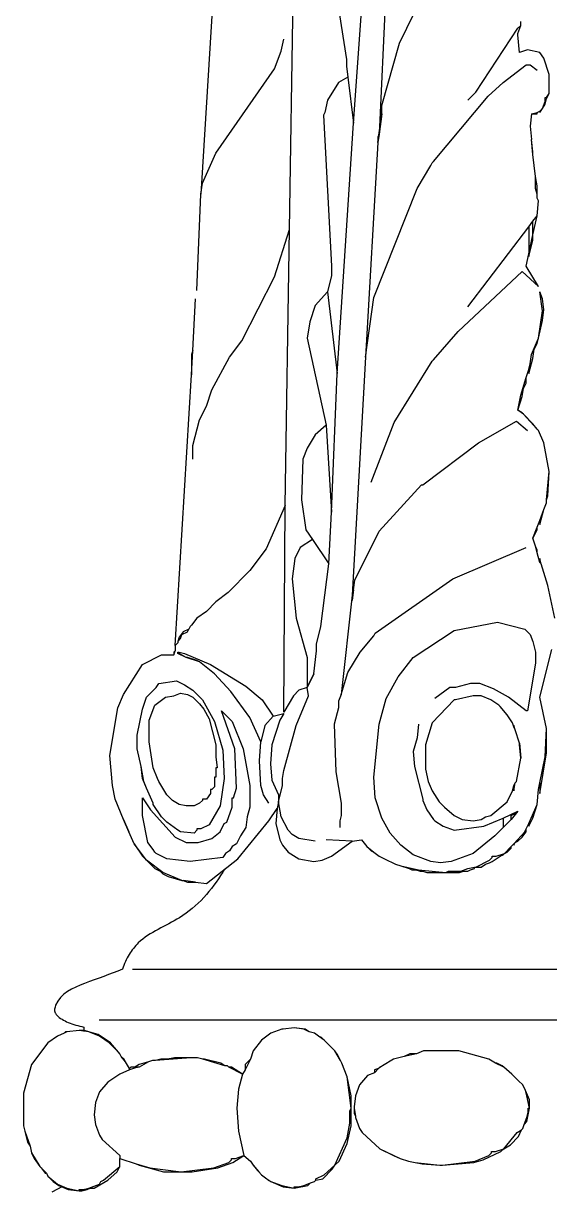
# Model space of a CAD drawing. Header units: millimetres. Extents: x 4238 to 14021, y -44 to 5418.
# Drawn here: x 4628.9 to 4730.7, y 2047.2 to 2273.3 of the extents above; entities that cross this region are included whole.
import ezdxf

# ---------------------------------------------------------------- set-up
doc = ezdxf.new("R2010")
doc.units = ezdxf.units.MM
doc.layers.add('cad-block.com', color=250, linetype='Continuous')

# ---------------------------------------------------------------- blocks, each defined once
blk = doc.blocks.new('street clock_side_cad-block.com')
at = {"color": 0}
for p, q in [((-91.18, 1113.65), (-89.34, 1225.76)), ((-78.81, 1134.18), (-76.44, 1166.81)), ((-72.23, 1167.33), (-73.81, 1132.07)), ((-83.28, 1166.55), (-80.13, 1146.54)), ((-69.86, 1149.7), (-65.39, 1158.91)), ((-106.18, 1154.97), (-108.29, 1120.49)), ((-46.44, 1153.12), (-46.44, 1153.91)), ((-55.12, 1140.23), (-46.97, 1152.6)), ((-46.97, 1151.54), (-46.44, 1153.12)), ((-46.97, 1152.6), (-46.44, 1153.12)), ((-46.97, 1151.28), (-46.97, 1151.54)), ((-46.7, 1147.86), (-46.97, 1151.28)), ((-92.76, 1148.12), (-92.23, 1150.49)), ((-73.28, 1137.6), (-69.86, 1149.7)), ((-94.07, 1144.7), (-92.76, 1148.12)), ((-80.13, 1146.54), (-80.13, 1145.23)), ((-45.12, 1148.39), (-46.7, 1147.86)), ((-42.76, 1147.86), (-45.12, 1148.39)), ((-41.97, 1146.81), (-42.76, 1147.86)), ((-40.91, 1143.65), (-41.97, 1146.81)), ((-105.39, 1128.39), (-94.07, 1144.7)), ((-80.13, 1145.23), (-79.86, 1143.12)), ((-49.86, 1142.07), (-45.39, 1145.49)), ((-45.39, 1145.49), (-44.6, 1145.49)), ((-44.6, 1145.49), (-43.28, 1144.44)), ((-81.71, 1142.07), (-83.81, 1138.65)), ((-79.86, 1143.12), (-81.71, 1142.07)), ((-79.86, 1143.12), (-78.81, 1134.18)), ((-52.76, 1139.44), (-49.86, 1142.07)), ((-40.91, 1139.96), (-40.91, 1143.65)), ((-56.7, 1138.65), (-55.12, 1140.23)), ((-41.44, 1138.91), (-40.91, 1139.96)), ((-41.44, 1139.18), (-40.91, 1139.96)), ((-83.81, 1138.65), (-84.34, 1136.28)), ((-73.28, 1137.33), (-73.28, 1137.6)), ((-63.28, 1126.81), (-52.76, 1139.44)), ((-42.23, 1137.07), (-41.7, 1138.39)), ((-42.23, 1137.07), (-41.7, 1137.86)), ((-41.7, 1138.39), (-41.7, 1139.18)), ((-41.7, 1139.18), (-41.44, 1139.18)), ((-41.7, 1137.86), (-41.44, 1138.91)), ((-84.34, 1136.28), (-84.6, 1135.75)), ((-84.6, 1135.75), (-83.02, 1106.54)), ((-74.07, 1130.49), (-73.28, 1136.02)), ((-73.28, 1136.02), (-73.81, 1132.07)), ((-73.28, 1136.02), (-73.28, 1137.33)), ((-44.33, 1136.02), (-44.6, 1133.65)), ((-44.33, 1136.02), (-43.28, 1136.28)), ((-44.33, 1136.02), (-43.28, 1136.02)), ((-43.28, 1136.28), (-42.76, 1136.54)), ((-43.28, 1136.02), (-43.28, 1136.28)), ((-42.76, 1136.28), (-42.23, 1137.07)), ((-42.76, 1136.54), (-42.23, 1137.07)), ((-42.76, 1136.54), (-42.76, 1136.28)), ((-81.97, 1085.75), (-78.81, 1134.18)), ((-44.6, 1133.65), (-44.33, 1131.02)), ((-73.81, 1132.07), (-74.07, 1131.54)), ((-73.81, 1132.07), (-74.07, 1130.49)), ((-74.07, 1131.54), (-74.07, 1130.49)), ((-44.07, 1128.65), (-44.33, 1131.02)), ((-44.07, 1128.12), (-44.33, 1131.02)), ((-108.02, 1122.6), (-105.39, 1128.39)), ((-74.07, 1130.49), (-76.44, 1088.91)), ((-44.07, 1128.12), (-44.07, 1128.65)), ((-63.81, 1126.02), (-63.55, 1126.54)), ((-63.55, 1126.54), (-63.28, 1126.81)), ((-43.55, 1123.91), (-44.07, 1128.12)), ((-66.44, 1121.54), (-63.81, 1126.02)), ((-43.28, 1122.07), (-43.55, 1123.91)), ((-43.55, 1122.86), (-43.55, 1123.91)), ((-108.29, 1120.49), (-108.02, 1122.6)), ((-43.55, 1121.54), (-43.55, 1122.86)), ((-43.28, 1120.49), (-43.28, 1122.07)), ((-109.08, 1101.8), (-108.29, 1120.49)), ((-74.86, 1100.49), (-66.44, 1121.54)), ((-43.28, 1120.49), (-43.55, 1121.54)), ((-43.28, 1119.7), (-43.28, 1120.49)), ((-43.02, 1119.17), (-43.28, 1119.7)), ((-43.28, 1116.28), (-43.02, 1119.17)), ((-44.86, 1114.17), (-44.07, 1115.23)), ((-44.07, 1112.59), (-43.28, 1116.28)), ((-44.07, 1115.23), (-43.28, 1116.28)), ((-44.07, 1112.59), (-44.07, 1115.23)), ((-94.07, 1104.44), (-91.18, 1113.65)), ((-91.97, 1060.22), (-91.18, 1113.65)), ((-56.7, 1098.65), (-44.86, 1114.17)), ((-44.86, 1114.17), (-44.86, 1108.91)), ((-44.86, 1108.91), (-44.07, 1112.59)), ((-44.07, 1111.54), (-44.07, 1112.59)), ((-44.86, 1108.38), (-44.07, 1111.54)), ((-45.39, 1106.54), (-44.86, 1108.91)), ((-44.86, 1108.91), (-44.86, 1108.38)), ((-83.02, 1106.54), (-83.02, 1104.7)), ((-43.02, 1102.59), (-45.39, 1106.54)), ((-100.39, 1092.07), (-94.07, 1104.44)), ((-83.02, 1104.7), (-83.81, 1101.54)), ((-58.55, 1093.91), (-46.18, 1105.49)), ((-46.18, 1105.49), (-43.02, 1102.59)), ((-83.81, 1101.54), (-86.18, 1098.91)), ((-83.81, 1101.54), (-81.97, 1085.75)), ((-42.23, 1100.23), (-42.76, 1101.54)), ((-42.23, 1097.86), (-42.76, 1101.54)), ((-109.86, 1090.23), (-109.34, 1100.23)), ((-76.44, 1088.91), (-74.86, 1100.49)), ((-41.97, 1098.12), (-42.23, 1100.23)), ((-86.18, 1098.91), (-87.23, 1095.75)), ((-43.02, 1092.59), (-42.23, 1097.86)), ((-42.23, 1096.02), (-41.97, 1098.12)), ((-87.23, 1095.75), (-87.76, 1092.59)), ((-43.02, 1092.59), (-42.23, 1096.02)), ((-87.76, 1092.59), (-84.07, 1075.75)), ((-63.28, 1088.38), (-58.55, 1093.91)), ((-44.33, 1089.44), (-43.02, 1092.59)), ((-43.28, 1091.54), (-43.02, 1092.59)), ((-109.86, 1090.23), (-110.13, 1089.44)), ((-110.13, 1085.49), (-109.86, 1090.23)), ((-102.76, 1088.91), (-100.39, 1092.07)), ((-44.07, 1088.65), (-43.81, 1090.49)), ((-43.81, 1090.49), (-43.28, 1091.54)), ((-110.13, 1089.44), (-110.13, 1085.49)), ((-106.18, 1082.59), (-102.76, 1088.91)), ((-76.44, 1088.91), (-79.07, 1042.85)), ((-70.92, 1076.28), (-63.55, 1088.12)), ((-63.55, 1088.12), (-63.28, 1088.38)), ((-44.86, 1085.75), (-44.07, 1088.65)), ((-44.6, 1087.59), (-44.33, 1089.44)), ((-113.29, 1033.12), (-110.13, 1085.49)), ((-83.02, 1058.91), (-81.97, 1085.75)), ((-45.39, 1084.96), (-44.86, 1086.54)), ((-44.86, 1086.54), (-44.6, 1087.59)), ((-44.86, 1086.54), (-44.86, 1085.75)), ((-46.44, 1081.54), (-45.39, 1084.96)), ((-45.91, 1082.86), (-45.39, 1083.91)), ((-45.39, 1083.91), (-45.39, 1084.96)), ((-107.23, 1079.44), (-106.18, 1082.59)), ((-46.97, 1078.65), (-46.44, 1081.54)), ((-46.97, 1078.65), (-46.18, 1081.28)), ((-46.18, 1081.28), (-45.91, 1082.86)), ((-108.55, 1076.8), (-107.23, 1079.44)), ((-46.18, 1078.12), (-46.97, 1078.65)), ((-45.91, 1077.86), (-46.97, 1078.65)), ((-109.86, 1071.8), (-108.55, 1076.8)), ((-54.6, 1072.33), (-47.23, 1076.54)), ((-47.23, 1076.54), (-45.12, 1074.7)), ((-45.91, 1077.86), (-46.18, 1078.12)), ((-44.07, 1076.01), (-45.91, 1077.86)), ((-43.28, 1074.96), (-45.91, 1077.86)), ((-84.07, 1075.75), (-86.18, 1073.91)), ((-84.07, 1075.75), (-83.02, 1058.91)), ((-75.39, 1064.7), (-70.92, 1076.28)), ((-43.28, 1074.96), (-44.07, 1076.01)), ((-43.02, 1074.7), (-43.28, 1074.96)), ((-41.97, 1072.33), (-43.02, 1074.7)), ((-86.18, 1073.91), (-87.76, 1071.28)), ((-65.39, 1064.17), (-54.6, 1072.33)), ((-40.91, 1066.8), (-41.97, 1072.33)), ((-109.86, 1069.17), (-109.86, 1071.8)), ((-87.76, 1071.28), (-88.55, 1069.17)), ((-88.55, 1069.17), (-88.81, 1061.28)), ((-41.44, 1061.28), (-40.91, 1066.8)), ((-41.18, 1062.07), (-40.91, 1066.8)), ((-73.81, 1055.22), (-65.65, 1064.17)), ((-65.65, 1064.17), (-65.39, 1064.17)), ((-88.81, 1061.28), (-88.02, 1055.49)), ((-41.97, 1059.43), (-41.44, 1060.75)), ((-41.44, 1061.28), (-41.18, 1062.07)), ((-41.44, 1060.75), (-41.44, 1061.28)), ((-91.97, 1060.22), (-95.65, 1051.8)), ((-92.23, 1020.22), (-91.97, 1060.22)), ((-83.55, 1048.91), (-83.02, 1058.91)), ((-42.76, 1056.54), (-41.97, 1059.43)), ((-42.76, 1057.33), (-41.97, 1059.43)), ((-44.07, 1053.91), (-43.28, 1056.01)), ((-43.28, 1056.01), (-42.76, 1057.33)), ((-43.28, 1055.49), (-43.28, 1056.01)), ((-42.76, 1057.33), (-42.76, 1056.54)), ((-88.02, 1055.49), (-86.71, 1053.64)), ((-78.55, 1045.75), (-73.81, 1055.22)), ((-44.07, 1053.91), (-43.28, 1055.49)), ((-43.55, 1052.33), (-44.07, 1053.91)), ((-95.65, 1051.8), (-98.81, 1047.59)), ((-89.07, 1052.07), (-90.13, 1049.96)), ((-86.71, 1053.64), (-89.07, 1052.07)), ((-86.71, 1053.64), (-83.55, 1048.91)), ((-59.6, 1046.01), (-45.39, 1052.07)), ((-43.28, 1051.01), (-43.55, 1052.33)), ((-43.28, 1051.54), (-43.55, 1052.33)), ((-43.28, 1051.01), (-43.28, 1051.54)), ((-90.13, 1049.96), (-90.65, 1046.01)), ((-42.76, 1049.17), (-43.28, 1051.01)), ((-42.49, 1048.91), (-42.76, 1049.96)), ((-42.76, 1049.96), (-42.76, 1049.17)), ((-98.81, 1047.59), (-103.02, 1043.38)), ((-85.13, 1036.8), (-83.55, 1048.91)), ((-42.49, 1048.91), (-42.76, 1049.17)), ((-41.18, 1044.7), (-42.49, 1048.91)), ((-90.65, 1046.01), (-89.86, 1038.38)), ((-78.81, 1043.91), (-78.55, 1045.75)), ((-74.6, 1035.49), (-59.6, 1046.01)), ((-39.86, 1038.38), (-41.18, 1044.7)), ((-103.02, 1043.38), (-105.39, 1041.54)), ((-79.07, 1042.85), (-81.18, 1023.64)), ((-78.81, 1043.91), (-79.07, 1042.85)), ((-78.81, 1043.91), (-79.07, 1041.8)), ((-79.07, 1042.85), (-79.07, 1041.8)), ((-105.39, 1041.54), (-107.23, 1039.7)), ((-109.08, 1038.38), (-110.13, 1037.06)), ((-107.23, 1039.7), (-109.08, 1038.38)), ((-89.86, 1038.38), (-87.76, 1030.75)), ((-111.71, 1035.75), (-112.5, 1034.7)), ((-111.97, 1035.22), (-110.92, 1035.75)), ((-110.65, 1036.27), (-111.71, 1035.75)), ((-110.92, 1035.75), (-110.65, 1036.27)), ((-110.39, 1036.8), (-110.65, 1036.27)), ((-110.13, 1037.06), (-110.39, 1036.8)), ((-85.92, 1033.38), (-85.13, 1036.8)), ((-67.23, 1030.75), (-59.34, 1036.01)), ((-59.34, 1036.01), (-50.91, 1037.59)), ((-50.91, 1037.59), (-45.65, 1036.27)), ((-45.65, 1036.27), (-44.6, 1035.22)), ((-112.76, 1033.64), (-113.29, 1033.12)), ((-112.5, 1034.7), (-112.76, 1033.91)), ((-112.76, 1033.91), (-112.23, 1034.43)), ((-112.76, 1033.91), (-112.76, 1033.64)), ((-112.23, 1034.43), (-111.97, 1035.22)), ((-77.49, 1031.8), (-74.86, 1034.96)), ((-74.86, 1034.96), (-74.6, 1035.49)), ((-44.6, 1035.22), (-44.07, 1033.91)), ((-44.07, 1033.91), (-43.55, 1031.8)), ((-119.6, 1029.43), (-115.92, 1031.27)), ((-115.92, 1031.27), (-113.55, 1031.27)), ((-113.55, 1031.27), (-113.29, 1032.06)), ((-113.29, 1032.06), (-113.55, 1031.8)), ((-113.55, 1031.8), (-113.55, 1031.27)), ((-113.29, 1033.12), (-113.29, 1032.06)), ((-112.76, 1031.54), (-112.76, 1031.8)), ((-112.76, 1031.8), (-112.5, 1031.8)), ((-111.18, 1030.75), (-112.76, 1031.54)), ((-112.5, 1031.54), (-112.5, 1031.8)), ((-112.5, 1031.8), (-111.44, 1031.54)), ((-111.18, 1030.75), (-112.5, 1031.54)), ((-111.44, 1031.54), (-106.44, 1029.43)), ((-86.44, 1027.59), (-85.92, 1032.06)), ((-85.92, 1032.06), (-85.92, 1033.38)), ((-79.86, 1027.85), (-77.49, 1031.8)), ((-43.55, 1031.8), (-43.55, 1029.7)), ((-42.76, 1023.12), (-40.39, 1032.33)), ((-123.29, 1023.64), (-119.6, 1029.43)), ((-108.55, 1029.96), (-111.18, 1030.75)), ((-110.92, 1030.75), (-111.18, 1030.75)), ((-109.08, 1030.22), (-110.92, 1030.75)), ((-108.55, 1029.96), (-109.08, 1030.22)), ((-105.65, 1027.59), (-108.55, 1029.96)), ((-106.44, 1029.43), (-99.6, 1025.22)), ((-87.76, 1030.75), (-87.76, 1024.96)), ((-70.13, 1027.06), (-67.23, 1030.75)), ((-43.55, 1029.7), (-45.12, 1020.48)), ((-102.5, 1024.17), (-105.65, 1027.59)), ((-87.76, 1024.96), (-86.44, 1027.59)), ((-86.44, 1027.59), (-87.76, 1024.96)), ((-81.18, 1023.64), (-79.86, 1027.85)), ((-72.49, 1022.85), (-70.13, 1027.06)), ((-118.81, 1023.12), (-116.97, 1024.96)), ((-116.97, 1024.96), (-116.44, 1025.75)), ((-116.44, 1025.75), (-113.02, 1026.27)), ((-113.02, 1026.27), (-111.44, 1025.48)), ((-111.44, 1025.48), (-109.86, 1024.43)), ((-109.86, 1024.43), (-108.02, 1022.59)), ((-99.6, 1025.22), (-96.44, 1022.59)), ((-89.34, 1024.43), (-90.39, 1023.38)), ((-87.76, 1024.96), (-89.34, 1024.43)), ((-87.5, 1023.38), (-87.76, 1024.96)), ((-60.13, 1024.96), (-63.02, 1022.85)), ((-59.07, 1024.96), (-60.13, 1024.96)), ((-56.18, 1025.75), (-59.07, 1024.96)), ((-54.34, 1025.75), (-56.18, 1025.75)), ((-51.7, 1024.7), (-54.34, 1025.75)), ((-48.81, 1023.12), (-51.7, 1024.7)), ((-124.34, 1021.01), (-123.29, 1023.64)), ((-119.6, 1020.75), (-118.81, 1023.12)), ((-117.23, 1021.54), (-115.13, 1023.12)), ((-115.13, 1023.12), (-113.55, 1023.38)), ((-113.55, 1023.38), (-112.23, 1023.91)), ((-112.23, 1023.91), (-110.92, 1023.64)), ((-110.92, 1023.64), (-109.86, 1023.12)), ((-109.86, 1023.12), (-108.55, 1021.8)), ((-108.02, 1022.59), (-105.65, 1018.38)), ((-98.81, 1019.17), (-102.5, 1024.17)), ((-96.44, 1022.59), (-94.34, 1019.43)), ((-90.39, 1023.38), (-92.23, 1020.22)), ((-89.86, 1017.59), (-87.5, 1023.38)), ((-81.18, 1023.64), (-81.71, 1022.33)), ((-81.71, 1022.33), (-81.71, 1021.01)), ((-73.81, 1017.85), (-72.49, 1022.85)), ((-59.34, 1022.59), (-63.55, 1018.12)), ((-59.07, 1022.59), (-59.34, 1022.59)), ((-55.65, 1023.38), (-59.07, 1022.59)), ((-54.07, 1023.38), (-55.65, 1023.38)), ((-52.23, 1022.59), (-54.07, 1023.38)), ((-50.65, 1021.54), (-52.23, 1022.59)), ((-45.39, 1020.48), (-48.81, 1023.12)), ((-41.44, 1017.06), (-42.76, 1023.12)), ((-125.92, 1011.8), (-124.34, 1021.01)), ((-120.65, 1015.75), (-119.6, 1020.75)), ((-118.29, 1018.64), (-117.23, 1021.54)), ((-108.55, 1021.8), (-107.76, 1020.75)), ((-107.76, 1020.75), (-106.71, 1018.91)), ((-101.71, 1013.12), (-104.34, 1020.48)), ((-104.34, 1020.48), (-102.23, 1018.38)), ((-94.34, 1019.43), (-92.23, 1019.96)), ((-92.23, 1019.96), (-93.02, 1018.64)), ((-81.71, 1021.01), (-82.49, 1017.85)), ((-50.39, 1021.27), (-50.65, 1021.54)), ((-49.07, 1019.69), (-50.39, 1021.27)), ((-45.12, 1020.48), (-45.39, 1020.48)), ((-118.29, 1014.43), (-118.29, 1018.64)), ((-106.71, 1018.91), (-105.39, 1013.9)), ((-105.65, 1018.38), (-104.08, 1012.85)), ((-102.23, 1018.38), (-100.13, 1013.12)), ((-96.71, 1014.43), (-98.81, 1019.17)), ((-95.92, 1017.59), (-96.71, 1014.43)), ((-94.34, 1019.43), (-95.92, 1017.59)), ((-93.02, 1018.64), (-94.6, 1013.9)), ((-92.23, 1008.9), (-89.86, 1017.59)), ((-82.49, 1017.85), (-82.23, 1008.64)), ((-74.86, 1007.59), (-73.81, 1017.85)), ((-66.18, 1017.85), (-66.44, 1015.22)), ((-63.55, 1018.12), (-64.86, 1013.9)), ((-48.02, 1018.12), (-49.07, 1019.69)), ((-47.76, 1017.33), (-48.02, 1018.12)), ((-47.49, 1016.8), (-47.76, 1017.59)), ((-47.76, 1017.59), (-47.76, 1017.33)), ((-120.65, 1013.12), (-120.65, 1015.75)), ((-47.49, 1016.8), (-47.76, 1017.33)), ((-46.7, 1014.17), (-47.49, 1016.8)), ((-41.7, 1011.54), (-41.44, 1017.06)), ((-41.44, 1012.33), (-41.44, 1017.06)), ((-119.87, 1009.69), (-120.65, 1013.12)), ((-117.5, 1009.43), (-118.29, 1014.43)), ((-105.39, 1013.9), (-105.39, 1011.54)), ((-101.44, 1005.48), (-101.71, 1013.12)), ((-100.13, 1013.12), (-98.81, 1006.01)), ((-96.97, 1010.75), (-96.71, 1014.43)), ((-94.6, 1013.9), (-94.86, 1010.22)), ((-66.44, 1015.22), (-67.23, 1012.59)), ((-64.86, 1013.9), (-64.86, 1009.17)), ((-46.7, 1014.17), (-46.44, 1011.27)), ((-46.7, 1013.9), (-46.7, 1014.17)), ((-46.44, 1011.27), (-46.7, 1013.9)), ((-125.39, 1006.01), (-125.92, 1011.8)), ((-105.39, 1011.54), (-105.13, 1009.43)), ((-104.08, 1012.85), (-103.81, 1007.33)), ((-67.23, 1012.59), (-66.97, 1009.69)), ((-47.23, 1006.8), (-46.44, 1011.27)), ((-42.76, 1004.43), (-41.44, 1012.33)), ((-42.76, 1006.54), (-41.7, 1011.54)), ((-119.34, 1006.8), (-119.87, 1009.69)), ((-119.6, 1007.33), (-119.87, 1009.69)), ((-116.71, 1007.33), (-117.5, 1009.43)), ((-105.13, 1009.43), (-105.39, 1009.43)), ((-105.39, 1009.43), (-105.39, 1007.59)), ((-96.71, 1006.01), (-96.97, 1010.75)), ((-94.86, 1010.22), (-94.6, 1007.06)), ((-92.5, 1007.33), (-92.23, 1008.9)), ((-82.23, 1008.64), (-81.18, 1002.59)), ((-66.97, 1009.69), (-65.39, 1003.38)), ((-64.86, 1009.17), (-64.34, 1006.8)), ((-118.81, 1005.48), (-119.6, 1007.33)), ((-118.81, 1005.48), (-119.34, 1006.8)), ((-116.44, 1006.8), (-116.71, 1007.33)), ((-114.87, 1004.17), (-116.44, 1006.8)), ((-105.39, 1007.59), (-105.65, 1007.59)), ((-105.65, 1007.59), (-105.65, 1005.75)), ((-103.81, 1007.33), (-104.6, 1002.06)), ((-94.6, 1007.06), (-93.28, 1004.17)), ((-92.5, 1006.01), (-92.5, 1007.33)), ((-74.6, 1003.64), (-74.86, 1007.59)), ((-64.34, 1006.8), (-63.55, 1004.96)), ((-47.76, 1006.01), (-47.49, 1006.54)), ((-47.76, 1004.96), (-47.49, 1006.54)), ((-47.49, 1006.54), (-47.23, 1006.8)), ((-43.02, 1005.22), (-42.76, 1006.54)), ((-42.76, 1006.54), (-42.76, 1004.43)), ((-124.87, 1003.38), (-125.39, 1006.01)), ((-117.5, 1002.59), (-118.81, 1005.48)), ((-113.81, 1003.11), (-114.87, 1004.17)), ((-106.44, 1004.43), (-107.23, 1003.38)), ((-106.18, 1005.22), (-106.44, 1005.22)), ((-106.44, 1005.22), (-106.44, 1004.43)), ((-105.65, 1005.75), (-106.18, 1005.22)), ((-101.97, 1003.64), (-101.44, 1005.48)), ((-98.81, 1006.01), (-98.81, 1001.8)), ((-96.18, 1004.17), (-96.71, 1006.01)), ((-95.13, 1002.59), (-96.18, 1004.17)), ((-93.28, 1002.85), (-92.5, 1006.01)), ((-93.28, 1004.17), (-93.28, 1003.11)), ((-63.55, 1004.96), (-62.23, 1002.85)), ((-49.07, 1002.85), (-48.02, 1004.96)), ((-48.02, 1004.96), (-47.76, 1006.01)), ((-47.76, 1006.01), (-47.76, 1004.96)), ((-43.28, 1002.33), (-43.02, 1005.22)), ((-123.29, 999.43), (-124.87, 1003.38)), ((-119.6, 1000.22), (-119.6, 1003.64)), ((-119.6, 1003.64), (-118.02, 1001.27)), ((-117.5, 1002.33), (-117.5, 1002.59)), ((-115.92, 999.96), (-117.5, 1002.33)), ((-112.5, 1002.33), (-113.81, 1003.11)), ((-111.18, 1002.06), (-112.5, 1002.33)), ((-109.6, 1002.06), (-111.18, 1002.06)), ((-108.55, 1002.59), (-109.6, 1002.06)), ((-108.02, 1003.11), (-108.55, 1002.59)), ((-107.23, 1003.38), (-108.02, 1003.38)), ((-108.02, 1003.38), (-108.02, 1003.11)), ((-104.6, 1002.06), (-106.71, 998.38)), ((-103.29, 998.9), (-102.23, 1001.8)), ((-102.23, 1001.8), (-102.23, 1003.64)), ((-102.23, 1003.64), (-101.97, 1003.64)), ((-98.81, 1001.8), (-99.34, 999.96)), ((-93.28, 1002.85), (-93.55, 1001.54)), ((-93.28, 1003.11), (-93.28, 1002.85)), ((-92.76, 999.96), (-93.28, 1002.85)), ((-81.18, 1002.59), (-81.18, 1000.22)), ((-73.28, 999.69), (-74.6, 1003.64)), ((-65.39, 1003.38), (-65.39, 1003.11)), ((-65.39, 1003.11), (-64.6, 1001.27)), ((-62.23, 1002.85), (-61.7, 1002.33)), ((-61.7, 1002.33), (-61.18, 1001.8)), ((-61.18, 1001.8), (-59.34, 1000.22)), ((-52.23, 1000.22), (-49.07, 1002.85)), ((-44.86, 998.64), (-43.28, 1002.33)), ((-44.07, 999.69), (-43.28, 1002.33)), ((-118.55, 994.96), (-119.6, 1000.22)), ((-118.02, 1001.27), (-113.29, 996.01)), ((-115.65, 999.69), (-115.92, 999.96)), ((-114.87, 998.9), (-115.65, 999.69)), ((-115.65, 999.69), (-114.87, 998.9)), ((-99.34, 999.96), (-99.6, 997.85)), ((-95.13, 999.17), (-93.55, 1001.54)), ((-93.55, 1001.54), (-93.81, 998.64)), ((-91.44, 997.33), (-92.76, 999.96)), ((-81.18, 1000.22), (-81.44, 999.17)), ((-71.7, 996.8), (-73.28, 999.69)), ((-64.6, 1001.27), (-63.28, 999.43)), ((-59.34, 1000.22), (-57.76, 999.43)), ((-54.07, 999.43), (-53.28, 999.96)), ((-53.55, 998.11), (-49.86, 999.69)), ((-53.28, 999.96), (-52.23, 1000.22)), ((-49.86, 999.69), (-46.97, 1001.01)), ((-49.86, 999.69), (-49.86, 997.85)), ((-46.97, 1001.01), (-48.28, 999.43)), ((-48.28, 1000.22), (-47.76, 1000.48)), ((-48.28, 999.43), (-48.28, 1000.22)), ((-47.76, 1000.48), (-46.97, 1001.01)), ((-44.86, 998.11), (-44.07, 999.69)), ((-123.29, 999.43), (-122.23, 997.06)), ((-122.23, 997.06), (-123.29, 999.43)), ((-112.76, 997.33), (-114.87, 998.9)), ((-112.23, 997.06), (-112.76, 997.33)), ((-109.08, 997.33), (-109.6, 996.8)), ((-108.29, 997.59), (-109.08, 997.59)), ((-109.08, 997.59), (-109.08, 997.33)), ((-106.71, 998.38), (-108.29, 997.59)), ((-104.6, 997.06), (-103.81, 998.64)), ((-103.81, 998.64), (-103.29, 998.9)), ((-101.18, 991.8), (-95.13, 999.17)), ((-99.6, 997.85), (-100.65, 996.27)), ((-93.81, 998.64), (-93.02, 995.48)), ((-90.65, 996.54), (-91.44, 997.33)), ((-81.44, 999.17), (-81.44, 997.85)), ((-63.28, 999.43), (-63.02, 999.17)), ((-63.02, 999.17), (-61.44, 998.11)), ((-61.44, 998.11), (-59.34, 997.33)), ((-59.34, 997.33), (-53.55, 998.11)), ((-57.76, 999.43), (-55.65, 999.17)), ((-55.65, 999.17), (-54.07, 999.43)), ((-49.86, 997.85), (-51.44, 996.27)), ((-48.28, 999.43), (-49.86, 997.85)), ((-45.65, 997.06), (-45.39, 997.59)), ((-45.39, 997.59), (-44.86, 998.64)), ((-45.39, 997.06), (-45.39, 997.59)), ((-44.86, 998.64), (-44.86, 998.11)), ((-121.18, 994.69), (-122.23, 997.06)), ((-117.5, 993.64), (-118.55, 994.96)), ((-113.29, 996.01), (-111.18, 994.96)), ((-109.6, 996.8), (-112.23, 997.06)), ((-111.18, 994.96), (-108.81, 994.96)), ((-108.81, 994.96), (-106.18, 995.75)), ((-106.18, 995.75), (-104.6, 997.06)), ((-100.65, 996.27), (-101.44, 994.69)), ((-93.02, 995.48), (-92.5, 994.43)), ((-89.34, 995.75), (-90.65, 996.54)), ((-86.18, 995.22), (-89.34, 995.75)), ((-79.07, 995.22), (-84.07, 995.48)), ((-83.02, 992.32), (-79.07, 995.22)), ((-79.07, 995.22), (-77.23, 995.48)), ((-77.23, 995.48), (-76.18, 994.17)), ((-69.6, 994.43), (-71.7, 996.8)), ((-51.44, 996.27), (-55.65, 992.85)), ((-47.76, 994.69), (-45.65, 997.06)), ((-47.76, 994.43), (-47.49, 994.96)), ((-47.49, 994.96), (-46.97, 995.22)), ((-46.97, 995.22), (-46.18, 996.01)), ((-46.18, 996.01), (-45.39, 997.06)), ((-118.81, 991.54), (-121.18, 994.69)), ((-121.18, 994.69), (-119.6, 992.32)), ((-117.23, 993.11), (-117.5, 993.64)), ((-116.97, 992.85), (-117.23, 993.11)), ((-116.44, 992.59), (-116.97, 992.85)), ((-103.55, 992.85), (-104.08, 992.06)), ((-102.76, 993.38), (-103.55, 992.85)), ((-102.23, 994.17), (-102.76, 993.38)), ((-101.44, 994.69), (-102.23, 994.17)), ((-92.5, 994.43), (-91.44, 993.11)), ((-91.44, 993.11), (-89.34, 991.8)), ((-76.18, 994.17), (-74.86, 993.11)), ((-76.18, 994.17), (-75.39, 993.38)), ((-75.39, 993.38), (-74.86, 993.11)), ((-74.86, 993.11), (-73.81, 992.32)), ((-67.23, 992.59), (-69.6, 994.43)), ((-55.65, 992.85), (-59.86, 991.27)), ((-51.18, 992.32), (-49.6, 992.85)), ((-49.86, 992.59), (-49.6, 992.85)), ((-49.6, 992.85), (-48.28, 994.17)), ((-49.6, 992.85), (-49.07, 993.11)), ((-49.07, 993.11), (-48.28, 993.9)), ((-48.28, 994.17), (-47.76, 994.69)), ((-48.28, 993.9), (-48.28, 994.17)), ((-47.76, 994.69), (-47.76, 994.43)), ((-119.6, 992.32), (-118.81, 991.54)), ((-115.65, 989.17), (-118.81, 991.54)), ((-118.81, 991.54), (-117.23, 989.96)), ((-114.87, 991.8), (-116.44, 992.59)), ((-110.39, 991.27), (-114.87, 991.8)), ((-104.08, 992.06), (-110.39, 991.27)), ((-107.23, 987.06), (-101.18, 991.8)), ((-89.34, 991.8), (-86.44, 991.27)), ((-86.44, 991.27), (-84.86, 991.54)), ((-84.86, 991.54), (-83.02, 992.32)), ((-73.81, 992.32), (-72.76, 991.8)), ((-73.81, 992.32), (-73.28, 992.06)), ((-73.28, 992.06), (-72.76, 991.8)), ((-72.76, 991.8), (-70.65, 990.75)), ((-70.65, 990.75), (-69.6, 990.48)), ((-69.6, 990.48), (-68.02, 989.96)), ((-69.6, 990.48), (-66.18, 989.69)), ((-63.81, 991.27), (-67.23, 992.59)), ((-61.97, 991.01), (-63.81, 991.27)), ((-59.86, 991.27), (-61.97, 991.01)), ((-55.12, 990.22), (-52.49, 991.54)), ((-54.07, 990.22), (-53.28, 990.75)), ((-53.28, 990.75), (-52.49, 991.01)), ((-52.49, 991.54), (-51.97, 992.06)), ((-52.49, 991.01), (-51.97, 991.27)), ((-51.97, 992.06), (-51.97, 992.32)), ((-51.97, 992.32), (-51.18, 992.32)), ((-51.97, 991.27), (-50.39, 992.32)), ((-50.39, 992.32), (-49.86, 992.59)), ((-117.23, 989.96), (-116.18, 989.43)), ((-116.18, 989.43), (-115.65, 988.9)), ((-111.97, 987.59), (-115.65, 989.17)), ((-115.65, 988.9), (-114.6, 988.38)), ((-114.6, 988.38), (-111.97, 987.59)), ((-68.02, 989.96), (-67.49, 989.69)), ((-67.49, 989.69), (-66.7, 989.69)), ((-66.7, 989.69), (-65.91, 989.43)), ((-66.18, 989.69), (-60.91, 989.17)), ((-65.91, 989.43), (-65.39, 989.43)), ((-65.39, 989.43), (-64.6, 989.17)), ((-64.6, 989.17), (-60.91, 989.17)), ((-60.91, 989.17), (-60.39, 989.43)), ((-60.91, 989.17), (-58.28, 989.17)), ((-60.39, 989.43), (-58.02, 989.43)), ((-58.28, 989.17), (-57.49, 989.43)), ((-58.02, 989.43), (-56.7, 989.96)), ((-57.49, 989.43), (-56.7, 989.43)), ((-56.7, 989.96), (-55.39, 990.22)), ((-56.7, 989.43), (-56.18, 989.69)), ((-56.18, 989.69), (-55.39, 989.96)), ((-55.39, 990.22), (-55.12, 990.22)), ((-55.39, 989.96), (-55.39, 990.22)), ((-55.12, 990.22), (-54.07, 990.22)), ((-111.97, 987.59), (-111.71, 987.59)), ((-111.71, 987.59), (-110.92, 987.32)), ((-109.34, 987.32), (-111.71, 987.59)), ((-110.92, 987.32), (-109.34, 987.32)), ((-109.34, 987.32), (-107.23, 987.06)), ((-121.5, 970.46), (0, 970.46)), ((-130.96, 959.24), (-130.96, 958.38)), ((-127.98, 960.65), (0, 960.65)), ((-92.63, 958.84), (-94.74, 958.05)), ((-92.37, 958.84), (-92.63, 958.84)), ((-90.26, 959.1), (-92.37, 958.84)), ((-88.16, 958.84), (-90.26, 959.1)), ((-88.42, 958.84), (-90.26, 959.1)), ((-87.37, 958.31), (-88.42, 958.84)), ((-87.37, 958.31), (-88.16, 958.84)), ((-136.06, 957.52), (-137.9, 956.21)), ((-134.74, 958.05), (-136.06, 957.52)), ((-134.48, 958.31), (-134.74, 958.05)), ((-134.21, 958.31), (-134.74, 958.05)), ((-134.21, 958.31), (-134.48, 958.31)), ((-131.84, 958.58), (-134.21, 958.31)), ((-130.79, 958.58), (-131.84, 958.58)), ((-130, 958.31), (-131.84, 958.58)), ((-130, 958.31), (-130.79, 958.58)), ((-128.16, 957.79), (-130, 958.31)), ((-127.9, 957.52), (-130, 958.31)), ((-125.79, 956.21), (-128.16, 957.79)), ((-126.05, 956.21), (-127.9, 957.52)), ((-96.58, 956.73), (-98.16, 954.63)), ((-94.74, 958.05), (-96.58, 956.73)), ((-86.32, 958.05), (-87.37, 958.31)), ((-85.53, 957.52), (-86.32, 958.05)), ((-85, 957.26), (-85.53, 957.52)), ((-84.47, 956.73), (-85.53, 957.52)), ((-84.47, 956.73), (-85, 957.26)), ((-82.37, 954.63), (-84.47, 956.73)), ((-137.9, 956.21), (-141.06, 952)), ((-124.21, 954.36), (-126.05, 956.21)), ((-124.21, 954.36), (-125.79, 956.21)), ((-123.95, 954.1), (-124.21, 954.36)), ((-98.16, 954.63), (-98.68, 953.05)), ((-81.84, 953.84), (-82.37, 954.63)), ((-81.32, 952.79), (-82.37, 954.63)), ((-65.26, 954.63), (-66.58, 954.1)), ((-58.42, 954.63), (-65.26, 954.63)), ((-52.63, 953.05), (-58.42, 954.63)), ((-141.06, 952), (-142.63, 946.47)), ((-123.69, 953.58), (-123.95, 954.1)), ((-123.16, 953.05), (-123.69, 953.58)), ((-122.9, 952.52), (-123.69, 953.58)), ((-122.9, 952.52), (-123.16, 953.05)), ((-122.11, 951.21), (-122.9, 952.52)), ((-120.27, 952), (-121.05, 951.47)), ((-118.42, 952.52), (-120.27, 952)), ((-118.42, 952.52), (-120.27, 951.47)), ((-117.63, 952.79), (-118.42, 952.52)), ((-117.11, 952.79), (-117.63, 952.79)), ((-110.26, 953.31), (-117.11, 952.79)), ((-116.05, 953.05), (-117.11, 952.79)), ((-114.74, 953.05), (-116.05, 953.05)), ((-113.42, 953.31), (-114.74, 953.05)), ((-110.26, 953.31), (-113.42, 953.31)), ((-108.95, 953.31), (-110.26, 953.31)), ((-107.9, 953.05), (-108.95, 953.31)), ((-103.69, 951.73), (-107.9, 953.05)), ((-107.63, 953.05), (-107.9, 953.05)), ((-104.47, 952.26), (-107.63, 953.05)), ((-103.69, 951.73), (-104.47, 952.26)), ((-98.68, 953.05), (-99.74, 950.94)), ((-98.68, 953.05), (-99.74, 952)), ((-99.74, 952), (-99.74, 950.94)), ((-81.32, 952.79), (-81.84, 953.84)), ((-81.05, 952.26), (-81.32, 952.79)), ((-80, 949.63), (-81.05, 952.26)), ((-71.05, 953.05), (-73.16, 951.73)), ((-68.95, 953.58), (-71.05, 953.05)), ((-67.89, 954.1), (-68.95, 953.58)), ((-66.58, 954.1), (-68.95, 953.58)), ((-66.58, 954.1), (-67.89, 954.1)), ((-51.31, 952.26), (-52.63, 953.05)), ((-51.05, 952.26), (-51.31, 952.26)), ((-49.73, 951.47), (-51.31, 952.26)), ((-50, 951.73), (-51.05, 952.26)), ((-123.95, 950.15), (-126.32, 948.58)), ((-122.11, 950.94), (-123.95, 950.15)), ((-121.84, 951.47), (-122.11, 951.21)), ((-120.53, 951.47), (-122.11, 950.94)), ((-122.11, 950.94), (-122.11, 951.21)), ((-120.53, 951.47), (-121.84, 951.47)), ((-121.05, 951.47), (-120.53, 951.47)), ((-120.27, 951.47), (-120.53, 951.47)), ((-103.16, 951.73), (-103.69, 951.73)), ((-102.9, 951.47), (-103.16, 951.73)), ((-102.37, 951.47), (-102.9, 951.47)), ((-100.26, 950.15), (-102.9, 951.47)), ((-100.26, 950.15), (-102.37, 951.47)), ((-100.26, 950.15), (-101.05, 947.26)), ((-99.74, 950.94), (-100.26, 950.15)), ((-76.05, 949.89), (-77.63, 948.05)), ((-74.74, 950.42), (-76.05, 949.89)), ((-73.95, 951.21), (-74.74, 950.94)), ((-73.95, 951.21), (-74.74, 950.42)), ((-74.74, 950.94), (-74.74, 950.42)), ((-73.16, 951.73), (-73.95, 951.21)), ((-73.68, 951.47), (-73.95, 951.21)), ((-73.16, 951.73), (-73.68, 951.47)), ((-49.73, 951.47), (-50, 951.73)), ((-48.16, 950.15), (-49.73, 951.47)), ((-47.63, 949.63), (-48.16, 950.15)), ((-46.84, 948.84), (-48.16, 950.15)), ((-126.32, 948.58), (-127.9, 946.73)), ((-79.21, 945.94), (-80, 949.63)), ((-79.21, 943.57), (-80, 949.63)), ((-77.63, 948.05), (-78.42, 945.94)), ((-46.84, 948.84), (-47.63, 949.63)), ((-46.05, 948.05), (-46.84, 948.84)), ((-45.52, 947), (-46.05, 948.05)), ((-142.63, 946.47), (-142.63, 940.15)), ((-127.9, 946.73), (-128.69, 944.63)), ((-101.05, 947.26), (-101.32, 943.57)), ((-79.21, 943.57), (-79.21, 945.94)), ((-78.42, 945.94), (-78.68, 943.84)), ((-44.73, 945.15), (-45.52, 947)), ((-45.26, 945.94), (-45.52, 947)), ((-44.73, 943.57), (-45.26, 945.94)), ((-128.69, 944.63), (-128.95, 942.26)), ((-101.32, 943.57), (-101.05, 939.1)), ((-79.47, 943.05), (-79.21, 943.57)), ((-79.47, 940.68), (-79.47, 943.05)), ((-79.21, 940.15), (-79.21, 943.57)), ((-78.68, 943.84), (-78.68, 943.57)), ((-78.68, 943.57), (-78.42, 942)), ((-78.68, 943.57), (-78.68, 942.52)), ((-45.26, 940.94), (-44.73, 943.57)), ((-45, 942.79), (-45, 943.57)), ((-45, 943.57), (-44.73, 943.57)), ((-44.73, 943.57), (-44.73, 945.15)), ((-128.95, 942.26), (-128.69, 940.42)), ((-80, 937.78), (-79.47, 940.68)), ((-78.68, 942.52), (-78.42, 942)), ((-78.42, 942), (-78.42, 941.73)), ((-78.42, 941.73), (-77.63, 939.63)), ((-45.79, 940.42), (-45.26, 941.73)), ((-45.79, 940.42), (-45.26, 940.94)), ((-45.26, 941.73), (-45, 942.79)), ((-142.63, 940.15), (-142.37, 939.1)), ((-142.37, 939.1), (-141.32, 936.21)), ((-142.37, 939.1), (-141.85, 937)), ((-128.69, 940.42), (-127.9, 938.31)), ((-101.05, 939.1), (-100, 934.36)), ((-80, 936.73), (-79.21, 940.15)), ((-77.63, 939.63), (-77.1, 938.84)), ((-77.1, 938.84), (-73.68, 935.68)), ((-49.73, 935.68), (-47.1, 938.84)), ((-47.1, 938.84), (-46.31, 939.36)), ((-46.84, 938.05), (-46.31, 939.36)), ((-46.31, 939.36), (-46.05, 939.63)), ((-46.05, 939.63), (-45.79, 940.42)), ((-141.85, 937), (-141.32, 936.21)), ((-141.32, 936.21), (-141.06, 934.89)), ((-127.9, 938.31), (-127.37, 937.52)), ((-127.37, 937.52), (-123.95, 934.36)), ((-82.37, 932.52), (-80, 937.78)), ((-81.58, 933.31), (-80, 936.73)), ((-49.73, 935.68), (-48.42, 936.47)), ((-48.42, 936.47), (-46.84, 938.05)), ((-141.06, 934.89), (-140.53, 933.84)), ((-141.06, 934.89), (-139.48, 932.26)), ((-123.95, 934.36), (-123.95, 933.84)), ((-102.11, 933.05), (-100, 934.36)), ((-101.58, 933.84), (-100, 934.36)), ((-100, 934.36), (-98.68, 933.31)), ((-73.68, 935.68), (-69.74, 933.84)), ((-73.68, 935.68), (-71.05, 934.36)), ((-71.05, 934.36), (-69.74, 933.84)), ((-55.26, 933.31), (-52.63, 934.36)), ((-53.68, 933.57), (-50.26, 935.15)), ((-52.63, 934.36), (-52.1, 934.89)), ((-52.1, 934.89), (-52.1, 935.15)), ((-52.1, 935.15), (-51.31, 935.15)), ((-51.31, 935.15), (-49.73, 935.68)), ((-50.26, 935.15), (-49.73, 935.68)), ((-140.53, 933.84), (-139.48, 932.26)), ((-139.48, 932.26), (-139.21, 932)), ((-139.21, 932), (-138.16, 930.94)), ((-139.21, 932), (-138.42, 930.94)), ((-127.11, 929.63), (-123.95, 932.26)), ((-124.48, 931.21), (-123.95, 932.26)), ((-123.95, 932.26), (-123.95, 933.84)), ((-123.95, 933.84), (-120.79, 932.78)), ((-120.79, 932.78), (-120.27, 932.52)), ((-120.79, 932.78), (-118.16, 932)), ((-120.27, 932.52), (-115.53, 931.21)), ((-118.16, 932), (-112.11, 931.21)), ((-112.11, 931.21), (-105.79, 932)), ((-110, 931.21), (-105, 932)), ((-105.79, 932), (-102.9, 933.05)), ((-105, 932), (-102.11, 933.05)), ((-102.9, 933.05), (-102.37, 933.57)), ((-102.37, 933.57), (-102.37, 933.84)), ((-102.37, 933.84), (-101.58, 933.84)), ((-98.68, 933.31), (-98.16, 932.52)), ((-98.16, 932.52), (-97.37, 931.47)), ((-98.16, 932.52), (-97.11, 931.21)), ((-84.74, 929.89), (-82.89, 931.73)), ((-84.47, 930.68), (-82.37, 932.52)), ((-82.89, 931.73), (-82.37, 932.52)), ((-82.37, 932.52), (-81.58, 933.31)), ((-69.74, 933.84), (-68.16, 933.31)), ((-68.16, 933.31), (-66.84, 933.05)), ((-66.84, 933.05), (-62.1, 932.52)), ((-66.84, 933.05), (-65.53, 932.78)), ((-65.53, 932.78), (-62.1, 932.52)), ((-62.1, 932.52), (-61.58, 932.52)), ((-61.58, 932.52), (-55.26, 933.31)), ((-61.58, 932.52), (-55.52, 933.05)), ((-55.52, 933.05), (-53.68, 933.57)), ((-138.42, 930.94), (-138.16, 930.94)), ((-138.16, 930.94), (-137.9, 930.42)), ((-137.9, 930.42), (-136.85, 929.36)), ((-137.9, 930.42), (-136.06, 928.84)), ((-128.95, 928.05), (-126.32, 929.63)), ((-127.63, 929.36), (-127.11, 929.63)), ((-126.32, 929.63), (-124.48, 931.21)), ((-115.53, 931.21), (-112.11, 931.21)), ((-112.11, 931.21), (-110, 931.21)), ((-97.37, 931.47), (-97.11, 931.21)), ((-97.11, 931.21), (-96.58, 930.68)), ((-96.58, 930.68), (-95.53, 929.89)), ((-95.53, 929.89), (-95.26, 929.63)), ((-95.53, 929.89), (-94.74, 929.36)), ((-95.26, 929.63), (-94.74, 929.36)), ((-86.32, 929.36), (-86.05, 929.63)), ((-86.05, 929.89), (-84.47, 930.68)), ((-86.05, 929.63), (-84.74, 929.89)), ((-86.05, 929.63), (-86.05, 929.89)), ((-135.08, 928.42), (-137.1, 927.27)), ((-136.85, 929.36), (-135.79, 928.57)), ((-136.06, 928.84), (-134.21, 928.05)), ((-135.79, 928.57), (-133.95, 927.78)), ((-134.21, 928.05), (-131.84, 927.52)), ((-133.95, 927.78), (-131.84, 927.52)), ((-131.84, 927.52), (-131.84, 927.78)), ((-131.84, 927.78), (-131.06, 927.78)), ((-131.84, 927.52), (-131.32, 927.52)), ((-131.32, 927.52), (-130.27, 927.78)), ((-131.06, 927.78), (-130, 928.05)), ((-130.27, 927.78), (-129.74, 928.05)), ((-130, 928.05), (-127.9, 928.84)), ((-129.74, 928.05), (-128.95, 928.05)), ((-127.9, 928.84), (-127.63, 929.36)), ((-94.74, 929.36), (-92.37, 928.31)), ((-94.74, 929.36), (-92.63, 928.57)), ((-92.63, 928.57), (-90.26, 928.05)), ((-92.37, 928.31), (-90.26, 928.05)), ((-90.26, 928.05), (-87.63, 928.57)), ((-90.26, 928.05), (-90.26, 928.31)), ((-90.26, 928.31), (-89.47, 928.31)), ((-89.47, 928.31), (-88.42, 928.57)), ((-88.42, 928.57), (-87.11, 929.1)), ((-87.63, 928.57), (-87.11, 929.1)), ((-87.11, 929.1), (-86.32, 929.36))]:
    blk.add_line(p, q, dxfattribs=at)
blk.add_open_spline([(-103.71, 989.82), (-103.83, 989.62), (-106.05, 985.92), (-111.09, 980.14), (-119.12, 977.36), (-122.33, 973.28), (-123.16, 971.44), (-123.46, 970.44)], degree=3, knots=[27.682083, 27.682083, 27.682083, 27.682083, 28.366728, 40.500143, 49.86951, 52.704591, 55.840795, 55.840795, 55.840795, 55.840795], dxfattribs=at)
at = {"color": 0, "start_tangent": (-0.92678, -0.375604), "end_tangent": (0.967343, -0.25347)}
blk.add_spline([(-123.46, 970.44), (-130.79, 967.7), (-136.39, 963.48), (-136.51, 962.03), (-136.18, 961.58), (-133.98, 960.16), (-130.96, 959.24)], degree=3, dxfattribs=at)

msp = doc.modelspace()

# ---------------------------------------------------------------- block references
at = {"layer": 'cad-block.com'}
msp.add_blockref('street clock_side_cad-block.com', (4771.51, 1119.78), dxfattribs=at)

doc.saveas('drawing.dxf')
